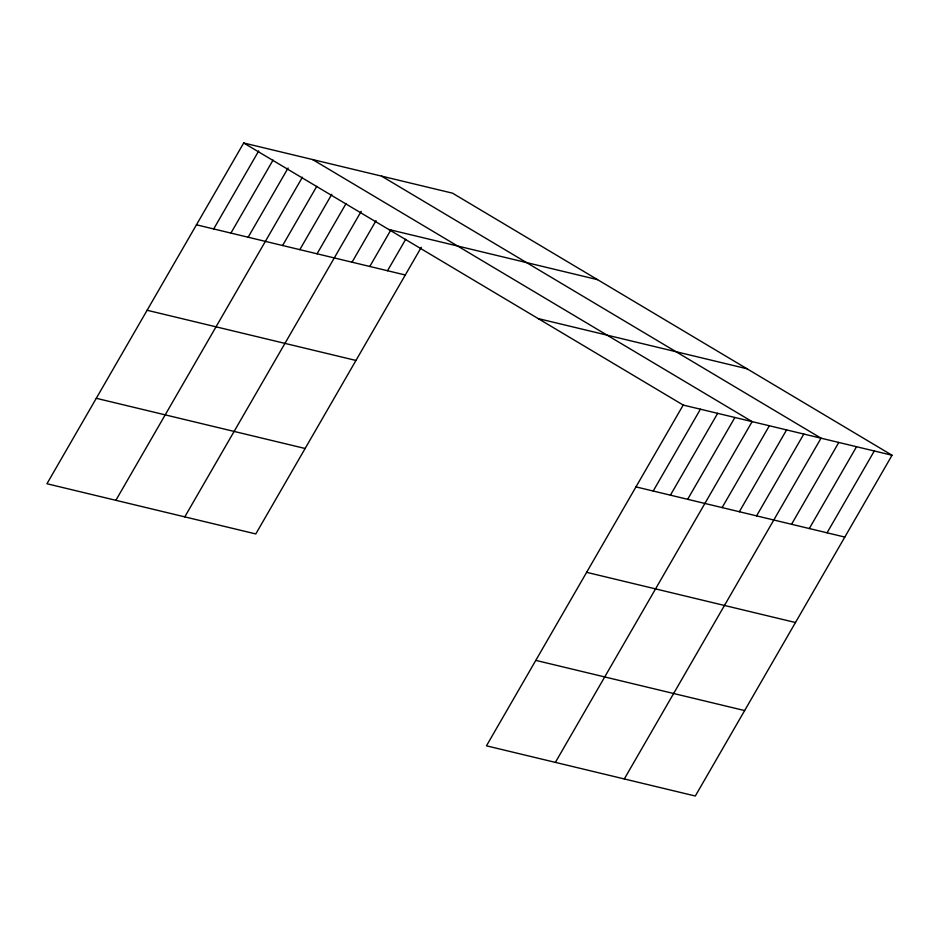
<?xml version="1.0" encoding="UTF-8"?>
<svg xmlns="http://www.w3.org/2000/svg" width="939" height="939" viewBox="0 0 939 939"><rect width="100%" height="100%" fill="white"/><g stroke="black" fill="none" stroke-linecap="round" stroke-linejoin="round"><path stroke-width="1.41" d="M892.05 455.251L683.205 405.061L486.461 745.824L695.306 796.014L892.05 455.251L452.539 193.176L243.694 142.986L46.95 483.749L255.795 533.939L421.282 247.309M213.681 228.952L258.741 150.909M230.912 233.095L273.061 160.088M248.142 237.238L288.109 167.999M115.873 500.311L302.428 177.178M282.592 245.513L316.76 186.356M299.823 249.657L331.807 194.267M317.053 253.8L346.127 203.446M184.783 516.873L361.175 211.357M352.043 262.204L376.023 220.665M369.79 266.465L390.87 229.961M387.537 270.737L405.707 239.269M653.192 491.027L700.435 409.193M670.423 495.158L717.666 413.336M687.653 499.302L734.897 417.479M555.383 762.386L752.127 421.623L312.605 159.548M722.114 507.588L769.358 425.766M739.345 511.72L786.589 429.898M756.576 515.863L803.819 434.041M624.306 778.947L821.038 438.184L381.527 176.109M791.554 524.267L838.797 442.445M809.301 528.54L856.544 446.718M827.059 532.8L874.303 450.978M388.734 229.468L597.58 279.658M196.451 224.808L405.296 274.998M538.164 318.579L747.01 368.769M147.118 310.269L355.963 360.447M635.961 486.883L844.807 537.073M96.283 398.3L305.128 448.49M586.629 572.332L795.474 622.522M535.805 660.375L744.639 710.565M243.694 142.986L683.205 405.061"/></g></svg>
